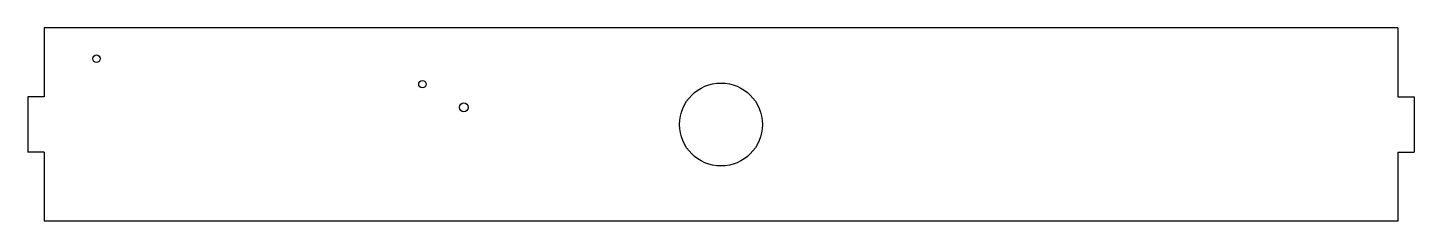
# Model space of a CAD drawing. Extents: x -25.1 to 25.1, y -3.5 to 3.5.
import ezdxf

# ---------------------------------------------------------------- set-up
doc = ezdxf.new("R2010")
doc.units = 0
doc.layers.add('VISIBLE', color=7, linetype='CONTINUOUS')

msp = doc.modelspace()

# ---------------------------------------------------------------- linework, layer by layer
at = {"layer": 'VISIBLE'}
for p, q in [((24.5, 3.5), (-24.5, 3.5)), ((-24.5, 3.5), (-24.5, 1)), ((24.5, 3.5), (24.5, 1)), ((-24.5, 1), (-25.1, 1)), ((-25.1, 1), (-25.1, -1)), ((24.5, 1), (25.1, 1)), ((25.1, 1), (25.1, -1)), ((-24.5, -1), (-25.1, -1)), ((-24.5, -1), (-24.5, -3.5)), ((24.5, -1), (24.5, -3.5)), ((24.5, -1), (25.1, -1)), ((24.5, -3.5), (-24.5, -3.5))]:
    msp.add_line(p, q, dxfattribs=at)
for centre, radius in [((-22.61, 2.38), 0.135), ((-10.81, 1.46), 0.135), ((0, 0), 1.5), ((-9.31, 0.62), 0.16)]:
    msp.add_circle(centre, radius, dxfattribs=at)

doc.saveas('drawing.dxf')
